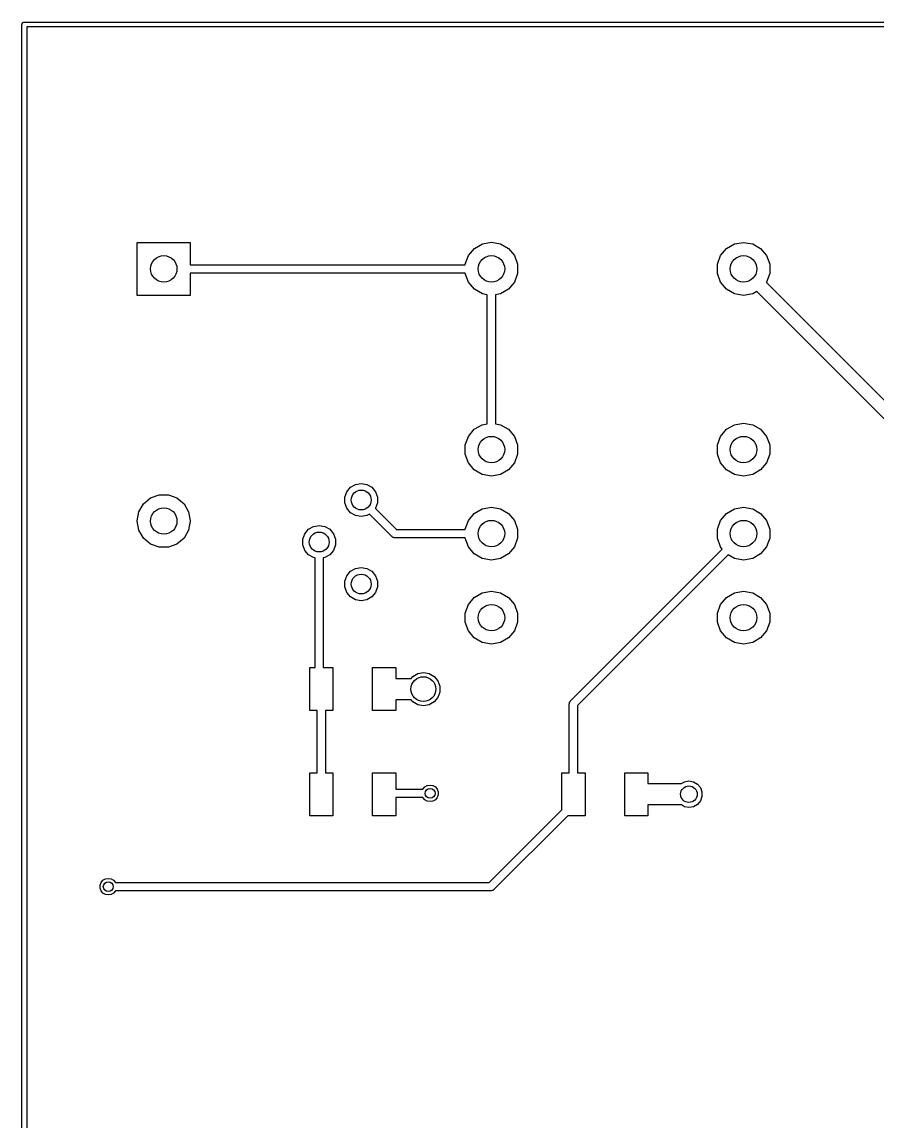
# Model space of a CAD drawing. Extents: x 25 to 125, y -125 to -25.
# Drawn here: x 24.93 to 50.77, y -58.17 to -24.93 of the extents above; entities that cross this region are included whole.
import ezdxf

# ---------------------------------------------------------------- set-up
doc = ezdxf.new("R2010")
doc.units = 0
doc.header["$MEASUREMENT"] = 0
doc.layers.add('BLACK', color=7, linetype='CONTINUOUS')

msp = doc.modelspace()

# ---------------------------------------------------------------- linework, layer by layer
at = {"layer": 'Black'}
for p, q in [((24.9687, -24.9328), (24.9743, -24.9295)), ((24.9743, -24.9295), (24.9808, -24.9284)), ((24.9808, -24.9284), (24.987, -24.9261)), ((24.987, -24.9261), (24.9935, -24.9261)), ((24.9935, -24.9261), (25, -24.925)), ((25, -24.925), (125, -24.925)), ((24.925, -25), (24.9261, -24.9935)), ((24.925, -125), (24.925, -25)), ((24.9261, -24.987), (24.9284, -24.9808)), ((24.9261, -24.9935), (24.9261, -24.987)), ((24.9284, -24.9808), (24.9295, -24.9743)), ((24.9295, -24.9743), (24.9328, -24.9687)), ((24.9328, -24.9687), (24.935, -24.9625)), ((24.935, -24.9625), (24.9393, -24.9575)), ((24.9393, -24.9575), (24.9425, -24.9518)), ((24.9425, -24.9518), (24.9476, -24.9476)), ((24.9476, -24.9476), (24.9518, -24.9425)), ((24.9518, -24.9425), (24.9575, -24.9393)), ((24.9575, -24.9393), (24.9625, -24.935)), ((24.9625, -24.935), (24.9687, -24.9328)), ((25.075, -25.075), (25.075, -124.925)), ((124.925, -25.075), (25.075, -25.075)), ((28.41, -33.185), (28.41, -31.585)), ((28.41, -31.585), (30.01, -31.585)), ((30.01, -31.585), (30.01, -32.26)), ((38.4205, -31.9835), (38.5998, -31.7698)), ((38.5998, -31.7698), (38.8413, -31.6304)), ((38.8413, -31.6304), (39.116, -31.5819)), ((39.116, -31.5819), (39.3907, -31.6304)), ((39.3907, -31.6304), (39.6322, -31.7698)), ((39.6322, -31.7698), (39.8115, -31.9835)), ((46.0401, -31.985), (46.2187, -31.7722)), ((46.2187, -31.7722), (46.4593, -31.6332)), ((46.4593, -31.6332), (46.7329, -31.585)), ((46.7329, -31.585), (46.7391, -31.585)), ((46.7391, -31.585), (47.0127, -31.6332)), ((47.0127, -31.6332), (47.2533, -31.7722)), ((47.2533, -31.7722), (47.4319, -31.985)), ((38.3251, -32.2456), (38.4205, -31.9835)), ((39.8115, -31.9835), (39.9069, -32.2456)), ((45.9451, -32.2461), (46.0401, -31.985)), ((47.4319, -31.985), (47.5269, -32.2461)), ((30.01, -32.26), (38.3251, -32.26)), ((38.3251, -32.51), (30.01, -32.51)), ((30.01, -32.51), (30.01, -33.185)), ((38.3251, -32.26), (38.3251, -32.2456)), ((38.3251, -32.5244), (38.3251, -32.51)), ((38.4205, -32.7865), (38.3251, -32.5244)), ((39.9069, -32.5244), (39.8115, -32.7865)), ((39.9069, -32.2456), (39.9069, -32.5244)), ((45.9451, -32.5239), (45.9451, -32.2461)), ((46.0401, -32.785), (45.9451, -32.5239)), ((47.5269, -32.5239), (47.4319, -32.785)), ((47.5269, -32.2461), (47.5269, -32.5239)), ((38.5998, -33.0002), (38.4205, -32.7865)), ((39.8115, -32.7865), (39.6322, -33.0002)), ((46.2187, -32.9978), (46.0401, -32.785)), ((47.4319, -32.785), (47.4259, -32.7921)), ((47.4259, -32.7921), (55.5134, -40.8796)), ((30.01, -33.185), (28.41, -33.185)), ((38.8413, -33.1396), (38.5998, -33.0002)), ((38.991, -33.166), (38.8413, -33.1396)), ((38.991, -37.0675), (38.991, -33.166)), ((39.3907, -33.1396), (39.241, -33.166)), ((39.241, -33.166), (39.241, -37.0675)), ((39.6322, -33.0002), (39.3907, -33.1396)), ((46.4593, -33.1368), (46.2187, -32.9978)), ((46.7329, -33.185), (46.4593, -33.1368)), ((46.7391, -33.185), (46.7329, -33.185)), ((47.0127, -33.1368), (46.7391, -33.185)), ((47.1345, -33.0664), (47.0127, -33.1368)), ((55.172, -41.1038), (47.1345, -33.0664)), ((38.5987, -37.2332), (38.8393, -37.0942)), ((38.8393, -37.0942), (38.991, -37.0675)), ((39.241, -37.0675), (39.3927, -37.0942)), ((39.3927, -37.0942), (39.6333, -37.2332)), ((46.2187, -37.2332), (46.4593, -37.0942)), ((46.4593, -37.0942), (46.7329, -37.046)), ((46.7329, -37.046), (46.7391, -37.046)), ((46.7391, -37.046), (47.0127, -37.0942)), ((47.0127, -37.0942), (47.2533, -37.2332)), ((38.3251, -37.7071), (38.4201, -37.446)), ((38.4201, -37.446), (38.5987, -37.2332)), ((39.6333, -37.2332), (39.8119, -37.446)), ((39.8119, -37.446), (39.9069, -37.7071)), ((45.9451, -37.7071), (46.0401, -37.446)), ((46.0401, -37.446), (46.2187, -37.2332)), ((47.2533, -37.2332), (47.4319, -37.446)), ((47.4319, -37.446), (47.5269, -37.7071)), ((38.3251, -37.9849), (38.3251, -37.7071)), ((39.9069, -37.7071), (39.9069, -37.9849)), ((45.9451, -37.9849), (45.9451, -37.7071)), ((47.5269, -37.7071), (47.5269, -37.9849)), ((38.4201, -38.246), (38.3251, -37.9849)), ((39.9069, -37.9849), (39.8119, -38.246)), ((46.0401, -38.246), (45.9451, -37.9849)), ((47.5269, -37.9849), (47.4319, -38.246)), ((38.5987, -38.4588), (38.4201, -38.246)), ((38.8393, -38.5978), (38.5987, -38.4588)), ((39.6333, -38.4588), (39.3927, -38.5978)), ((39.8119, -38.246), (39.6333, -38.4588)), ((46.2187, -38.4588), (46.0401, -38.246)), ((46.4593, -38.5978), (46.2187, -38.4588)), ((47.2533, -38.4588), (47.0127, -38.5978)), ((47.4319, -38.246), (47.2533, -38.4588)), ((35.0072, -38.898), (35.179, -38.8677)), ((35.179, -38.8677), (35.3508, -38.898)), ((39.1129, -38.646), (38.8393, -38.5978)), ((39.1191, -38.646), (39.1129, -38.646)), ((39.3927, -38.5978), (39.1191, -38.646)), ((46.7329, -38.646), (46.4593, -38.5978)), ((46.7391, -38.646), (46.7329, -38.646)), ((47.0127, -38.5978), (46.7391, -38.646)), ((28.81, -39.3091), (29.0711, -39.2141)), ((29.0711, -39.2141), (29.3489, -39.2141)), ((29.3489, -39.2141), (29.61, -39.3091)), ((34.6843, -39.2828), (34.744, -39.1189)), ((34.744, -39.1189), (34.8561, -38.9852)), ((34.8561, -38.9852), (35.0072, -38.898)), ((35.3508, -38.898), (35.5019, -38.9852)), ((35.5019, -38.9852), (35.614, -39.1189)), ((35.614, -39.1189), (35.6737, -39.2828)), ((28.4582, -39.7283), (28.5972, -39.4877)), ((28.5972, -39.4877), (28.81, -39.3091)), ((29.61, -39.3091), (29.8228, -39.4877)), ((29.8228, -39.4877), (29.9618, -39.7283)), ((34.6843, -39.4572), (34.6843, -39.2828)), ((34.744, -39.6211), (34.6843, -39.4572)), ((35.6737, -39.4572), (35.614, -39.6211)), ((35.6737, -39.2828), (35.6737, -39.4572)), ((28.41, -40.0019), (28.4582, -39.7283)), ((29.9618, -39.7283), (30.01, -40.0019)), ((34.8561, -39.7548), (34.744, -39.6211)), ((35.0072, -39.842), (34.8561, -39.7548)), ((35.179, -39.8723), (35.0072, -39.842)), ((35.3508, -39.842), (35.179, -39.8723)), ((35.429, -39.7968), (35.3508, -39.842)), ((36.1066, -40.4744), (35.429, -39.7968)), ((35.614, -39.6211), (35.6108, -39.625)), ((35.6108, -39.625), (36.2468, -40.261)), ((38.4201, -39.986), (38.5987, -39.7732)), ((38.5987, -39.7732), (38.8393, -39.6342)), ((38.8393, -39.6342), (39.1129, -39.586)), ((39.1129, -39.586), (39.1191, -39.586)), ((39.1191, -39.586), (39.3927, -39.6342)), ((39.3927, -39.6342), (39.6333, -39.7732)), ((39.6333, -39.7732), (39.8119, -39.986)), ((46.0401, -39.986), (46.2187, -39.7732)), ((46.2187, -39.7732), (46.4593, -39.6342)), ((46.4593, -39.6342), (46.7329, -39.586)), ((46.7329, -39.586), (46.7391, -39.586)), ((46.7391, -39.586), (47.0127, -39.6342)), ((47.0127, -39.6342), (47.2533, -39.7732)), ((47.2533, -39.7732), (47.4319, -39.986)), ((28.41, -40.0081), (28.41, -40.0019)), ((28.4582, -40.2817), (28.41, -40.0081)), ((30.01, -40.0081), (29.9618, -40.2817)), ((30.01, -40.0019), (30.01, -40.0081)), ((33.5861, -40.2552), (33.7372, -40.168)), ((33.7372, -40.168), (33.909, -40.1377)), ((33.909, -40.1377), (34.0808, -40.168)), ((34.0808, -40.168), (34.2319, -40.2552)), ((38.3251, -40.2471), (38.4201, -39.986)), ((39.8119, -39.986), (39.9069, -40.2471)), ((45.9451, -40.2471), (46.0401, -39.986)), ((47.4319, -39.986), (47.5269, -40.2471)), ((28.5972, -40.5223), (28.4582, -40.2817)), ((28.81, -40.7009), (28.5972, -40.5223)), ((29.8228, -40.5223), (29.61, -40.7009)), ((29.9618, -40.2817), (29.8228, -40.5223)), ((33.4143, -40.5528), (33.474, -40.3889)), ((33.4143, -40.7272), (33.4143, -40.5528)), ((33.474, -40.3889), (33.5861, -40.2552)), ((34.2319, -40.2552), (34.344, -40.3889)), ((34.344, -40.3889), (34.4037, -40.5528)), ((34.4037, -40.5528), (34.4037, -40.7272)), ((36.1111, -40.4775), (36.1066, -40.4744)), ((36.1147, -40.4818), (36.1111, -40.4775)), ((36.1288, -40.4899), (36.1147, -40.4818)), ((36.1422, -40.4993), (36.1288, -40.4899)), ((36.1475, -40.5007), (36.1422, -40.4993)), ((36.1522, -40.5035), (36.1475, -40.5007)), ((36.1683, -40.5063), (36.1522, -40.5035)), ((36.1841, -40.5105), (36.1683, -40.5063)), ((36.1896, -40.51), (36.1841, -40.5105)), ((36.195, -40.511), (36.1896, -40.51)), ((38.3251, -40.511), (36.195, -40.511)), ((36.2468, -40.261), (38.3251, -40.261)), ((38.3251, -40.261), (38.3251, -40.2471)), ((38.3251, -40.5249), (38.3251, -40.511)), ((38.4201, -40.786), (38.3251, -40.5249)), ((39.9069, -40.5249), (39.8119, -40.786)), ((39.9069, -40.2471), (39.9069, -40.5249)), ((45.9451, -40.5249), (45.9451, -40.2471)), ((46.0401, -40.786), (45.9451, -40.5249)), ((47.5269, -40.5249), (47.4319, -40.786)), ((47.5269, -40.2471), (47.5269, -40.5249)), ((29.0711, -40.7959), (28.81, -40.7009)), ((29.3489, -40.7959), (29.0711, -40.7959)), ((29.61, -40.7009), (29.3489, -40.7959)), ((33.474, -40.8911), (33.4143, -40.7272)), ((34.4037, -40.7272), (34.344, -40.8911)), ((38.5987, -40.9988), (38.4201, -40.786)), ((39.8119, -40.786), (39.6333, -40.9988)), ((41.5066, -45.4386), (46.0945, -40.8508)), ((46.0945, -40.8508), (46.0401, -40.786)), ((47.4319, -40.786), (47.2533, -40.9988)), ((33.5861, -41.0248), (33.474, -40.8911)), ((33.7372, -41.112), (33.5861, -41.0248)), ((33.784, -41.1202), (33.7372, -41.112)), ((33.784, -44.435), (33.784, -41.1202)), ((34.0808, -41.112), (34.034, -41.1202)), ((34.034, -41.1202), (34.034, -44.435)), ((34.2319, -41.0248), (34.0808, -41.112)), ((34.344, -40.8911), (34.2319, -41.0248)), ((38.8393, -41.1378), (38.5987, -40.9988)), ((39.1129, -41.186), (38.8393, -41.1378)), ((39.1191, -41.186), (39.1129, -41.186)), ((39.3927, -41.1378), (39.1191, -41.186)), ((39.6333, -40.9988), (39.3927, -41.1378)), ((46.2702, -41.0286), (41.72, -45.5788)), ((46.4593, -41.1378), (46.2702, -41.0286)), ((46.7329, -41.186), (46.4593, -41.1378)), ((46.7391, -41.186), (46.7329, -41.186)), ((47.0127, -41.1378), (46.7391, -41.186)), ((47.2533, -40.9988), (47.0127, -41.1378)), ((34.744, -41.6589), (34.8561, -41.5252)), ((34.8561, -41.5252), (35.0072, -41.438)), ((35.0072, -41.438), (35.179, -41.4077)), ((35.179, -41.4077), (35.3508, -41.438)), ((35.3508, -41.438), (35.5019, -41.5252)), ((35.5019, -41.5252), (35.614, -41.6589)), ((34.6843, -41.8228), (34.744, -41.6589)), ((34.6843, -41.9972), (34.6843, -41.8228)), ((35.614, -41.6589), (35.6737, -41.8228)), ((35.6737, -41.8228), (35.6737, -41.9972)), ((34.744, -42.1611), (34.6843, -41.9972)), ((34.8561, -42.2948), (34.744, -42.1611)), ((35.614, -42.1611), (35.5019, -42.2948)), ((35.6737, -41.9972), (35.614, -42.1611)), ((38.5987, -42.3132), (38.8393, -42.1742)), ((38.8393, -42.1742), (39.1129, -42.126)), ((39.1129, -42.126), (39.1191, -42.126)), ((39.1191, -42.126), (39.3927, -42.1742)), ((39.3927, -42.1742), (39.6333, -42.3132)), ((46.2187, -42.3132), (46.4593, -42.1742)), ((46.4593, -42.1742), (46.7329, -42.126)), ((46.7329, -42.126), (46.7391, -42.126)), ((46.7391, -42.126), (47.0127, -42.1742)), ((47.0127, -42.1742), (47.2533, -42.3132)), ((35.0072, -42.382), (34.8561, -42.2948)), ((35.179, -42.4123), (35.0072, -42.382)), ((35.3508, -42.382), (35.179, -42.4123)), ((35.5019, -42.2948), (35.3508, -42.382)), ((38.3251, -42.7871), (38.4201, -42.526)), ((38.4201, -42.526), (38.5987, -42.3132)), ((39.6333, -42.3132), (39.8119, -42.526)), ((39.8119, -42.526), (39.9069, -42.7871)), ((45.9451, -42.7871), (46.0401, -42.526)), ((46.0401, -42.526), (46.2187, -42.3132)), ((47.2533, -42.3132), (47.4319, -42.526)), ((47.4319, -42.526), (47.5269, -42.7871)), ((38.3251, -43.0649), (38.3251, -42.7871)), ((39.9069, -42.7871), (39.9069, -43.0649)), ((45.9451, -43.0649), (45.9451, -42.7871)), ((47.5269, -42.7871), (47.5269, -43.0649)), ((38.4201, -43.326), (38.3251, -43.0649)), ((39.9069, -43.0649), (39.8119, -43.326)), ((46.0401, -43.326), (45.9451, -43.0649)), ((47.5269, -43.0649), (47.4319, -43.326)), ((38.5987, -43.5388), (38.4201, -43.326)), ((38.8393, -43.6778), (38.5987, -43.5388)), ((39.6333, -43.5388), (39.3927, -43.6778)), ((39.8119, -43.326), (39.6333, -43.5388)), ((46.2187, -43.5388), (46.0401, -43.326)), ((46.4593, -43.6778), (46.2187, -43.5388)), ((47.2533, -43.5388), (47.0127, -43.6778)), ((47.4319, -43.326), (47.2533, -43.5388)), ((39.1129, -43.726), (38.8393, -43.6778)), ((39.1191, -43.726), (39.1129, -43.726)), ((39.3927, -43.6778), (39.1191, -43.726)), ((46.7329, -43.726), (46.4593, -43.6778)), ((46.7391, -43.726), (46.7329, -43.726)), ((47.0127, -43.6778), (46.7391, -43.726)), ((33.625, -45.735), (33.625, -44.435)), ((33.625, -44.435), (33.784, -44.435)), ((34.034, -44.435), (34.325, -44.435)), ((34.325, -44.435), (34.325, -45.735)), ((35.525, -45.735), (35.525, -44.435)), ((35.525, -44.435), (36.225, -44.435)), ((36.225, -44.435), (36.225, -44.76)), ((36.225, -44.76), (36.6861, -44.76)), ((36.6861, -44.76), (36.736, -44.7005)), ((36.736, -44.7005), (36.8869, -44.6134)), ((36.8869, -44.6134), (37.0586, -44.5831)), ((37.0586, -44.5831), (37.2303, -44.6134)), ((37.2303, -44.6134), (37.3812, -44.7005)), ((37.3812, -44.7005), (37.4933, -44.834)), ((37.4933, -44.834), (37.5529, -44.9978)), ((37.5529, -45.1722), (37.4933, -45.336)), ((37.5529, -44.9978), (37.5529, -45.1722)), ((36.6861, -45.41), (36.225, -45.41)), ((36.225, -45.41), (36.225, -45.735)), ((36.736, -45.4695), (36.6861, -45.41)), ((36.8869, -45.5566), (36.736, -45.4695)), ((37.3812, -45.4695), (37.2303, -45.5566)), ((37.4933, -45.336), (37.3812, -45.4695)), ((41.47, -45.527), (41.471, -45.5216)), ((41.47, -47.61), (41.47, -45.527)), ((41.4705, -45.5161), (41.4747, -45.5003)), ((41.471, -45.5216), (41.4705, -45.5161)), ((41.4747, -45.5003), (41.4775, -45.4842)), ((41.4775, -45.4842), (41.4803, -45.4795)), ((41.4803, -45.4795), (41.4817, -45.4742)), ((41.4817, -45.4742), (41.4911, -45.4608)), ((41.4911, -45.4608), (41.4992, -45.4467)), ((41.4992, -45.4467), (41.5035, -45.4431)), ((41.5035, -45.4431), (41.5066, -45.4386)), ((33.85, -45.735), (33.625, -45.735)), ((33.85, -47.61), (33.85, -45.735)), ((34.325, -45.735), (34.1, -45.735)), ((34.1, -45.735), (34.1, -47.61)), ((36.225, -45.735), (35.525, -45.735)), ((37.0586, -45.5869), (36.8869, -45.5566)), ((37.2303, -45.5566), (37.0586, -45.5869)), ((41.72, -45.5788), (41.72, -47.61)), ((33.625, -48.91), (33.625, -47.61)), ((33.625, -47.61), (33.85, -47.61)), ((34.1, -47.61), (34.325, -47.61)), ((34.325, -47.61), (34.325, -48.91)), ((35.525, -48.91), (35.525, -47.61)), ((35.525, -47.61), (36.225, -47.61)), ((36.225, -47.61), (36.225, -48.1096)), ((41.245, -48.7332), (41.245, -47.61)), ((41.245, -47.61), (41.47, -47.61)), ((41.72, -47.61), (41.945, -47.61)), ((41.945, -47.61), (41.945, -48.91)), ((43.145, -48.91), (43.145, -47.61)), ((43.145, -47.61), (43.845, -47.61)), ((43.845, -47.61), (43.845, -47.935)), ((44.9477, -47.8827), (45.085, -47.8585)), ((45.085, -47.8585), (45.2223, -47.8827)), ((36.225, -48.1096), (37.0443, -48.1096)), ((37.0443, -48.1096), (37.0445, -48.1091)), ((37.0445, -48.1091), (37.1005, -48.0424)), ((37.1005, -48.0424), (37.176, -47.9988)), ((37.176, -47.9988), (37.2618, -47.9836)), ((37.2618, -47.9836), (37.3476, -47.9988)), ((37.3476, -47.9988), (37.4231, -48.0424)), ((37.4231, -48.0424), (37.4791, -48.1091)), ((37.4791, -48.1091), (37.5089, -48.191)), ((37.5089, -48.191), (37.5089, -48.2782)), ((43.845, -47.935), (44.8571, -47.935)), ((44.8571, -47.935), (44.9477, -47.8827)), ((45.2223, -47.8827), (45.3431, -47.9524)), ((45.3431, -47.9524), (45.4327, -48.0592)), ((45.4327, -48.0592), (45.4804, -48.1903)), ((45.4804, -48.1903), (45.4804, -48.3297)), ((37.0443, -48.3596), (36.225, -48.3596)), ((36.225, -48.3596), (36.225, -48.91)), ((37.0445, -48.3601), (37.0443, -48.3596)), ((37.1005, -48.4268), (37.0445, -48.3601)), ((37.176, -48.4704), (37.1005, -48.4268)), ((37.2618, -48.4856), (37.176, -48.4704)), ((37.3476, -48.4704), (37.2618, -48.4856)), ((37.4231, -48.4268), (37.3476, -48.4704)), ((37.4791, -48.3601), (37.4231, -48.4268)), ((37.5089, -48.2782), (37.4791, -48.3601)), ((45.4327, -48.4608), (45.3431, -48.5676)), ((45.4804, -48.3297), (45.4327, -48.4608)), ((39.0492, -50.929), (41.245, -48.7332)), ((44.8571, -48.585), (43.845, -48.585)), ((43.845, -48.585), (43.845, -48.91)), ((44.9477, -48.6373), (44.8571, -48.585)), ((45.085, -48.6615), (44.9477, -48.6373)), ((45.2223, -48.6373), (45.085, -48.6615)), ((45.3431, -48.5676), (45.2223, -48.6373)), ((34.325, -48.91), (33.625, -48.91)), ((36.225, -48.91), (35.525, -48.91)), ((41.4218, -48.91), (39.1894, -51.1424)), ((41.945, -48.91), (41.4218, -48.91)), ((43.845, -48.91), (43.145, -48.91)), ((27.3723, -50.8618), (27.4478, -50.8182)), ((27.4478, -50.8182), (27.5336, -50.803)), ((27.5336, -50.803), (27.6194, -50.8182)), ((27.6194, -50.8182), (27.6949, -50.8618)), ((27.2865, -51.0104), (27.3163, -50.9285)), ((27.2865, -51.0976), (27.2865, -51.0104)), ((27.3163, -51.1795), (27.2865, -51.0976)), ((27.3163, -50.9285), (27.3723, -50.8618)), ((27.3723, -51.2462), (27.3163, -51.1795)), ((27.6949, -50.8618), (27.7509, -50.9285)), ((27.7509, -51.1795), (27.6949, -51.2462)), ((27.7509, -50.9285), (27.7511, -50.929)), ((27.7511, -51.179), (27.7509, -51.1795)), ((27.7511, -50.929), (39.0492, -50.929)), ((39.101, -51.179), (27.7511, -51.179)), ((39.1064, -51.178), (39.101, -51.179)), ((39.1119, -51.1785), (39.1064, -51.178)), ((39.1277, -51.1743), (39.1119, -51.1785)), ((39.1438, -51.1715), (39.1277, -51.1743)), ((39.1485, -51.1687), (39.1438, -51.1715)), ((39.1538, -51.1673), (39.1485, -51.1687)), ((39.1672, -51.1579), (39.1538, -51.1673)), ((39.1813, -51.1498), (39.1672, -51.1579)), ((39.1849, -51.1455), (39.1813, -51.1498)), ((39.1894, -51.1424), (39.1849, -51.1455)), ((27.4478, -51.2898), (27.3723, -51.2462)), ((27.5336, -51.305), (27.4478, -51.2898)), ((27.6194, -51.2898), (27.5336, -51.305)), ((27.6949, -51.2462), (27.6194, -51.2898))]:
    msp.add_line(p, q, dxfattribs=at)
for centre, radius in [((29.21, -32.385), 0.4), ((29.21, -32.385), 0.4), ((39.116, -32.385), 0.4), ((39.116, -32.385), 0.4), ((46.736, -32.385), 0.4), ((46.736, -32.385), 0.4), ((39.116, -37.846), 0.4), ((39.116, -37.846), 0.4), ((46.736, -37.846), 0.4), ((46.736, -37.846), 0.4), ((35.179, -39.37), 0.3), ((35.179, -39.37), 0.3), ((29.21, -40.005), 0.4), ((29.21, -40.005), 0.4), ((39.116, -40.386), 0.4), ((39.116, -40.386), 0.4), ((46.736, -40.386), 0.4), ((46.736, -40.386), 0.4), ((33.909, -40.64), 0.3), ((33.909, -40.64), 0.3), ((35.179, -41.91), 0.3), ((35.179, -41.91), 0.3), ((39.116, -42.926), 0.4), ((39.116, -42.926), 0.4), ((46.736, -42.926), 0.4), ((46.736, -42.926), 0.4), ((37.0586, -45.085), 0.375), ((37.2618, -48.2346), 0.15), ((45.085, -48.26), 0.25), ((27.5336, -51.054), 0.15)]:
    msp.add_circle(centre, radius, dxfattribs=at)

doc.saveas('drawing.dxf')
